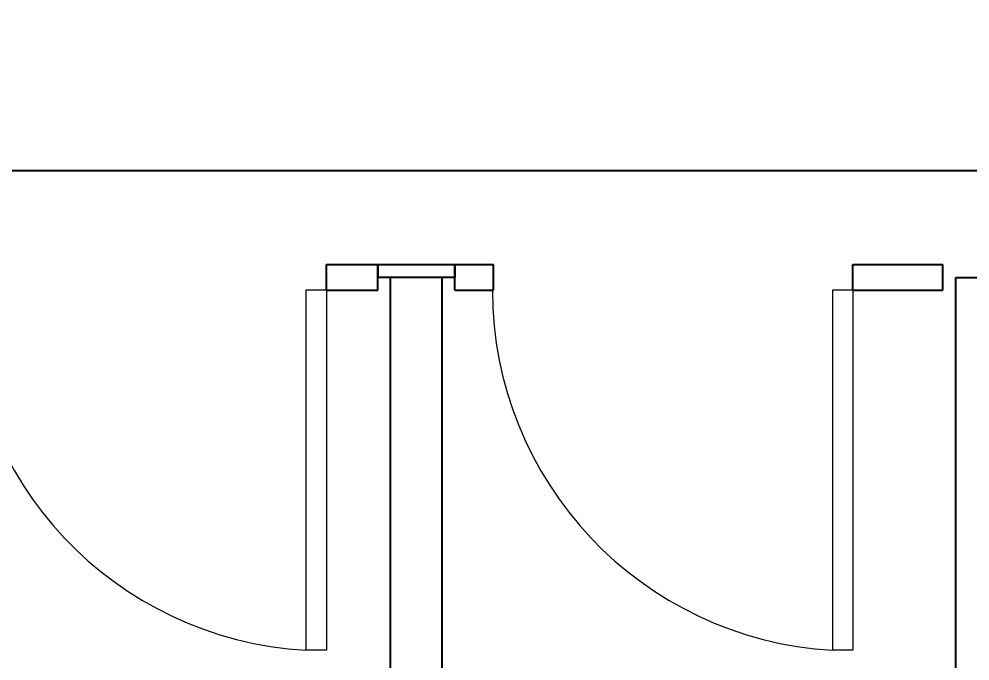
# Model space of a CAD drawing. Header units: metres. Extents: x 15.7 to 112.1, y 4.7 to 71.5.
# Drawn here: x 52.171 to 54.022, y 40.201 to 41.45 of the extents above; entities that cross this region are included whole.
import ezdxf

# ---------------------------------------------------------------- set-up
doc = ezdxf.new("R2010")
doc.units = ezdxf.units.M
doc.layers.get('0').update_dxf_attribs({"color": 3})
doc.layers.add('00', color=252, linetype='Continuous')
doc.layers.add('A-DIM', color=7, linetype='Continuous', lineweight=5)
doc.layers.add('A-DOOR', color=5, linetype='Continuous', lineweight=5)
doc.styles.add('Calibri', font='calibri.ttf', dxfattribs={"height": 0.212639})
doc.dimstyles.new('ECG_Dimn-Detl-100', dxfattribs={"dimscale": 0.3048, "dimtxt": 0.25, "dimasz": 1.312336, "dimexe": 0.492126, "dimexo": 0.0625, "dimgap": 0, "dimtad": 1, "dimdec": 0, "dimlfac": 1000, "dimzin": 0, "dimdsep": 46, "dimtxsty": 'Calibri', "dimblk1": 'DOTSMALL', "dimblk2": 'DOTSMALL', "dimsah": 1, "dimcen": 0.09, "dimdle": 0.492126, "dimazin": 0, "dimtfac": 1, "dimtdec": 4, "dimtix": 1, "dimtmove": 0, "dimatfit": 3, "dimfxl": 0.492126, "dimfxlon": 1, "dimtvp": 1, "dimtolj": 1, "dimtzin": 0, "dimarcsym": 2})

# ---------------------------------------------------------------- blocks, each defined once
blk = doc.blocks.new('Single-Flush-Partition - 700 _ 2200-2763523-GROUND FLOOR PLAN')
at = {"layer": 'A-DOOR'}
for p, q in [((0.31, -0.025), (0.31, -0.7256)), ((0.35, -0.025), (0.31, -0.025)), ((0.35, -0.025), (0.35, -0.7256)), ((0.35, -0.7256), (0.31, -0.7256))]:
    blk.add_line(p, q, dxfattribs=at)
blk.add_arc((0.35, -0.025), 0.7017, 180, 266.7321, dxfattribs=at)
blk = doc.blocks.new('_DotSmall')
at = {"color": 0, "linetype": 'ByBlock', "const_width": 0.5}
blk.add_lwpolyline([(-0.0625, 0, 1), (0.0625, 0, 1)], format="xyb", close=True, dxfattribs=at)

msp = doc.modelspace()

# ---------------------------------------------------------------- linework, layer by layer
at = {"layer": '00'}
for p, q in [((52.7689, 40.9723), (53.0939, 40.9723)), ((52.7689, 40.9223), (52.7689, 40.9723)), ((52.8689, 40.9723), (52.8689, 40.9473)), ((52.8689, 40.9223), (52.8689, 40.9723)), ((53.0189, 40.9223), (53.0189, 40.9723)), ((53.0189, 40.9723), (53.0189, 40.9473)), ((53.0939, 40.9223), (53.0939, 40.9723)), ((53.7939, 40.9723), (53.9689, 40.9723)), ((53.7939, 40.9223), (53.7939, 40.9723)), ((53.9689, 40.9223), (53.9689, 40.9723)), ((53.0189, 40.9473), (52.8689, 40.9473)), ((52.8939, 39.3473), (52.8939, 40.9473)), ((52.9939, 40.9473), (52.8939, 40.9473)), ((52.9939, 40.9473), (52.9939, 39.3473)), ((53.9939, 39.3473), (53.9939, 40.9473)), ((53.9939, 40.9473), (54.0939, 40.9473)), ((52.7689, 40.9223), (52.8689, 40.9223)), ((53.0189, 40.9223), (53.0939, 40.9223)), ((53.7939, 40.9223), (53.9689, 40.9223))]:
    msp.add_line(p, q, dxfattribs=at)

# ---------------------------------------------------------------- block references
for p in [(52.4189, 40.9473), (53.4439, 40.9473)]:
    msp.add_blockref('Single-Flush-Partition - 700 _ 2200-2763523-GROUND FLOOR PLAN', p, dxfattribs=at)

# ---------------------------------------------------------------- dimensions: what is measured, and where the dimension line sits
at = {"layer": 'A-DIM'}
msp.add_linear_dim(base=(58.7939, 41.1556), p1=(50.7939, 41.3056), p2=(58.7939, 41.3056), dimstyle='ECG_Dimn-Detl-100', override={"dimpost": '<>', "dimfxl": 8}, dxfattribs=at).render()

doc.saveas('drawing.dxf')
